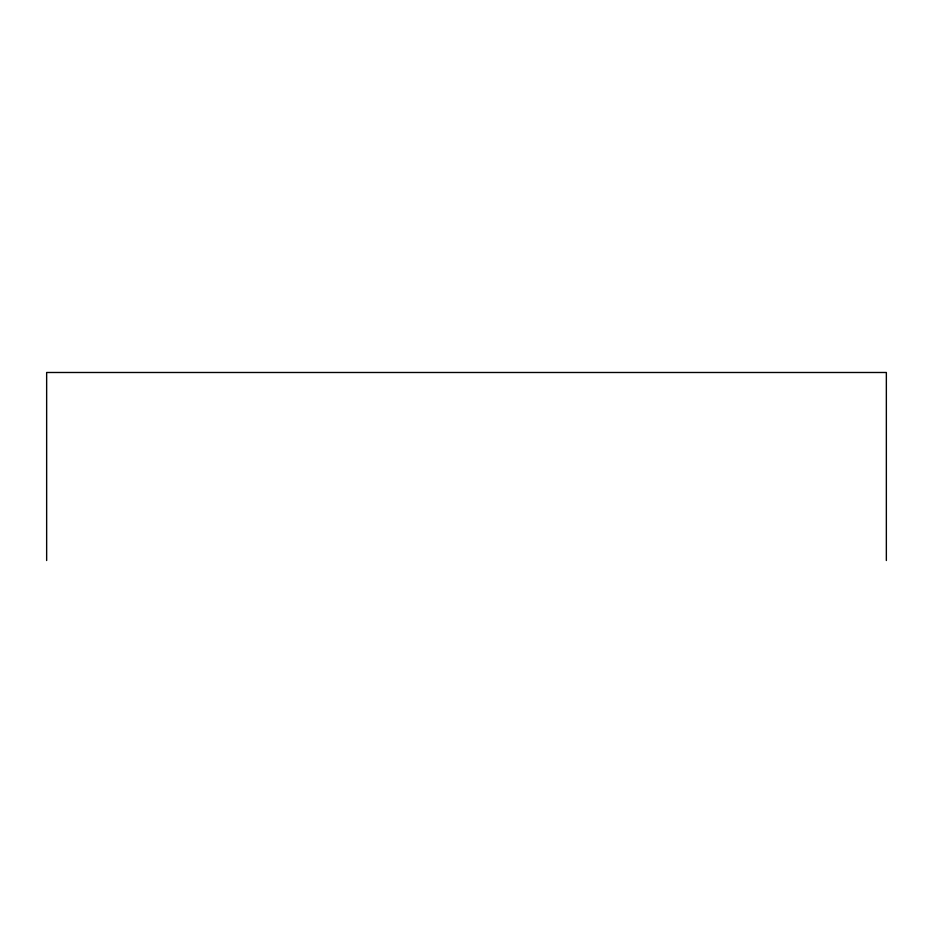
<?xml version="1.0" encoding="UTF-8"?>
<svg xmlns="http://www.w3.org/2000/svg" width="933" height="933" viewBox="0 0 933 933"><rect width="100%" height="100%" fill="white"/><g stroke="black" fill="none" stroke-linecap="round" stroke-linejoin="round"><path stroke-width="1.4" d="M886.35 560.511L886.35 372.489L46.65 372.489L46.65 560.511"/></g></svg>
